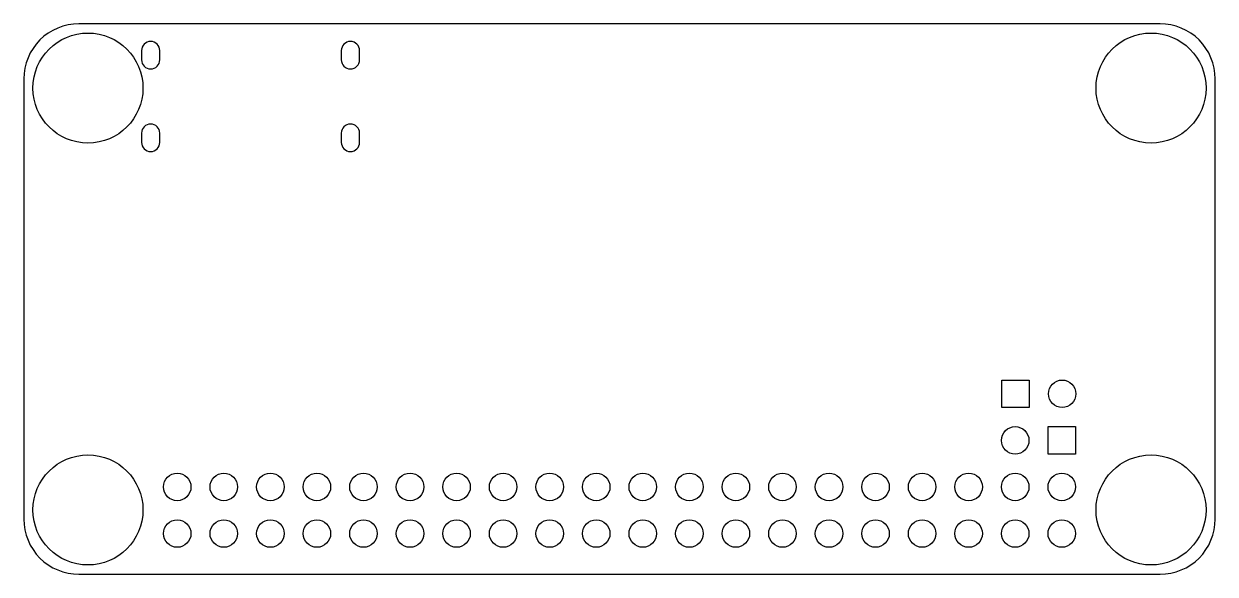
# Model space of a CAD drawing. Header units: millimetres. Extents: x -83.8 to -18.8, y -1.9 to 28.1.
import ezdxf

# ---------------------------------------------------------------- set-up
doc = ezdxf.new("R2010")
doc.units = ezdxf.units.MM
doc.layers.get('0').update_dxf_attribs({"linetype": 'CONTINUOUS'})

msp = doc.modelspace()

# ---------------------------------------------------------------- linework, layer by layer
for points in [[(-83.756, 1.054, 0.414214), (-80.756, -1.946), (-21.756, -1.946, 0.414214), (-18.756, 1.054), (-18.756, 25.054, 0.414214), (-21.756, 28.054), (-80.756, 28.054, 0.414214), (-83.756, 25.054)], [(-77.335, 26.094, 1), (-76.335, 26.094), (-76.335, 26.594, 1), (-77.335, 26.594)], [(-66.435, 26.094, 1), (-65.435, 26.094), (-65.435, 26.594, 1), (-66.435, 26.594)], [(-77.335, 21.594, 1), (-76.335, 21.594), (-76.335, 22.094, 1), (-77.335, 22.094)], [(-66.435, 21.594, 1), (-65.435, 21.594), (-65.435, 22.094, 1), (-66.435, 22.094)]]:
    msp.add_lwpolyline(points, format="xyb", close=True)
for points in [[(-30.396, 8.636), (-28.896, 8.636), (-28.896, 7.136), (-30.396, 7.136)], [(-27.876, 6.097), (-26.376, 6.097), (-26.376, 4.597), (-27.876, 4.597)]]:
    msp.add_lwpolyline(points, close=True)
for centre, radius in [((-80.256, 24.554), 3), ((-22.256, 24.554), 3), ((-27.106, 7.886), 0.75), ((-29.666, 5.347), 0.75), ((-80.256, 1.554), 3), ((-22.256, 1.554), 3), ((-75.386, 2.807), 0.75), ((-72.846, 2.807), 0.75), ((-70.306, 2.807), 0.75), ((-67.766, 2.807), 0.75), ((-65.226, 2.807), 0.75), ((-62.686, 2.807), 0.75), ((-60.146, 2.807), 0.75), ((-57.606, 2.807), 0.75), ((-55.066, 2.807), 0.75), ((-52.526, 2.807), 0.75), ((-49.986, 2.807), 0.75), ((-47.446, 2.807), 0.75), ((-44.906, 2.807), 0.75), ((-42.366, 2.807), 0.75), ((-39.826, 2.807), 0.75), ((-37.286, 2.807), 0.75), ((-34.746, 2.807), 0.75), ((-32.206, 2.807), 0.75), ((-29.666, 2.807), 0.75), ((-27.126, 2.807), 0.75), ((-75.386, 0.267), 0.75), ((-72.846, 0.267), 0.75), ((-70.306, 0.267), 0.75), ((-67.766, 0.267), 0.75), ((-65.226, 0.267), 0.75), ((-62.686, 0.267), 0.75), ((-60.146, 0.267), 0.75), ((-57.606, 0.267), 0.75), ((-55.066, 0.267), 0.75), ((-52.526, 0.267), 0.75), ((-49.986, 0.267), 0.75), ((-47.446, 0.267), 0.75), ((-44.906, 0.267), 0.75), ((-42.366, 0.267), 0.75), ((-39.826, 0.267), 0.75), ((-37.286, 0.267), 0.75), ((-34.746, 0.267), 0.75), ((-32.206, 0.267), 0.75), ((-29.666, 0.267), 0.75), ((-27.126, 0.267), 0.75)]:
    msp.add_circle(centre, radius)

doc.saveas('drawing.dxf')
